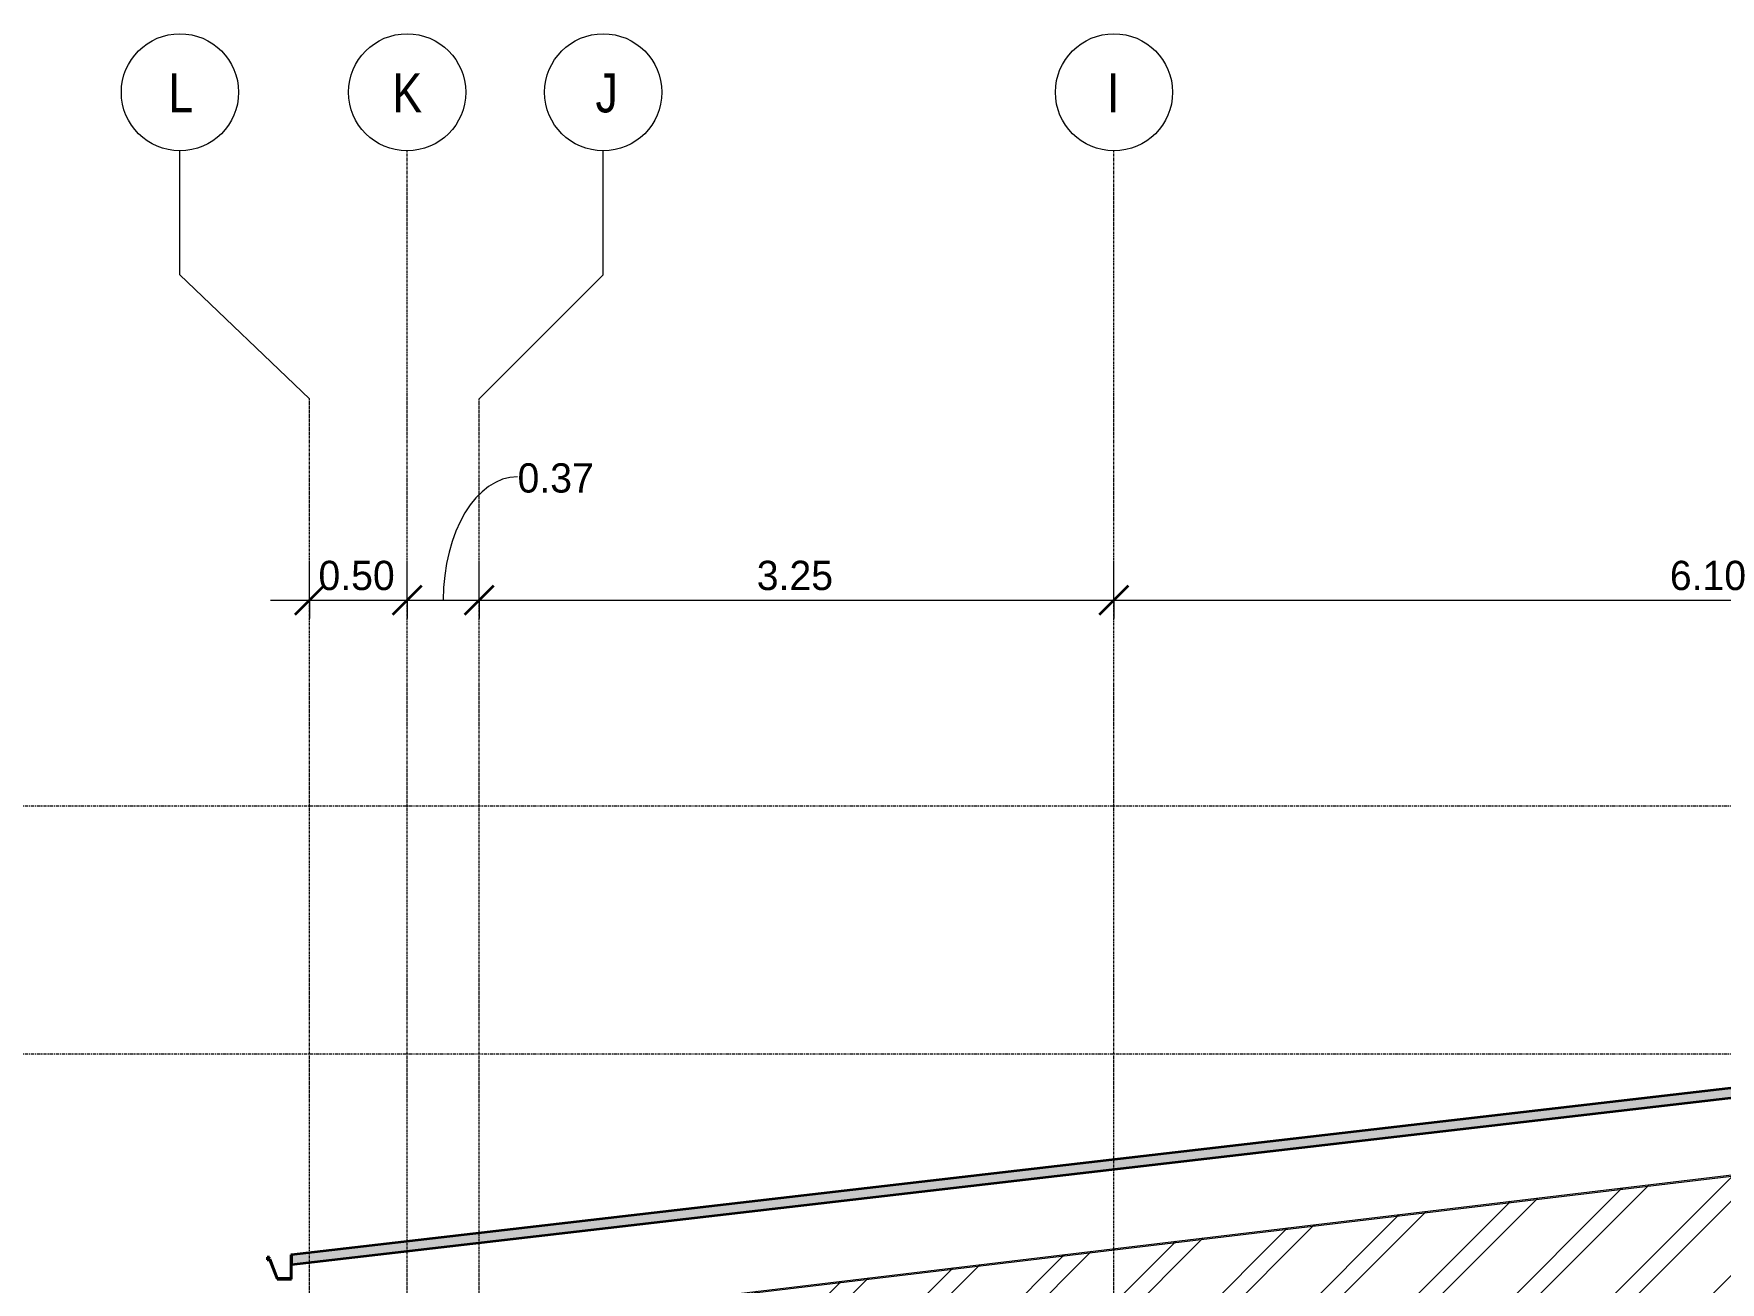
# Model space of a CAD drawing. Header units: centimetres. Extents: x -6111 to 13767, y -285 to 1600.
# Drawn here: x 1435 to 2298, y 960 to 1600 of the extents above; entities that cross this region are included whole.
import ezdxf

# ---------------------------------------------------------------- set-up
doc = ezdxf.new("R2010")
doc.units = ezdxf.units.CM
doc.linetypes.add('Centre', pattern=[3.175, 0.635, -0.475, 1.59, -0.475])
doc.linetypes.add('Grid Line', pattern=[2.2225, 1.27, -0.3175, 0.3175, -0.3175])
for name, color, linetype, lineweight in [('A-ANNO-DIMS', 7, 'Continuous', 9), ('A-ANNO-DIMS-100', 7, 'Continuous', 9), ('A-FLOR-LEVL', 7, 'Continuous', 9), ('A-ROOF', 7, 'Continuous', 9), ('A-ROOF-MCUT', 7, 'Continuous', 35), ('A-ROOF-PATT', 7, 'Continuous', 35), ('S-BEAM', 7, 'Continuous', 9), ('S-GRID', 7, 'Continuous', 9), ('S-GRID-IDEN', 7, 'Continuous', 9)]:
    doc.layers.add(name, color=color, linetype=linetype, lineweight=lineweight)
doc.styles.add('Century Gothic_1', font='GOTHIC.TTF', dxfattribs={"height": 15})
doc.styles.add('Saira Condensed', font='SairaCondensed-Regular.ttf', dxfattribs={"height": 20})
doc.dimstyles.new('FCA_N_Cotas_E100', dxfattribs={"dimscale": 30.48, "dimtxt": 15.662524, "dimasz": 0.492126, "dimexe": 0.656168, "dimexo": 0.656168, "dimgap": 0.032808, "dimtad": 1, "dimlfac": 0.01, "dimrnd": 0.01, "dimzin": 0, "dimdsep": 46, "dimtxsty": 'Century Gothic_1', "dimblk1": 'OBLIQUE', "dimblk2": 'OBLIQUE', "dimsah": 1, "dimcen": 0.09, "dimdle": 0.656168, "dimadec": 3, "dimazin": 2, "dimtfac": 1, "dimtdec": 4, "dimtix": 1, "dimtmove": 0, "dimatfit": 3, "dimfxl": 1, "dimtvp": 1, "dimtolj": 1, "dimtzin": 0, "dimarcsym": 2})
doc.dimstyles.new('FCA_N_Cotas_E100_1', dxfattribs={"dimscale": 30.48, "dimtxt": 15.662524, "dimasz": 0.492126, "dimexe": 0.656168, "dimexo": 0.656168, "dimgap": 0.032808, "dimtad": 1, "dimlfac": 0.01, "dimrnd": 0.01, "dimzin": 0, "dimdsep": 46, "dimtxsty": 'Century Gothic_1', "dimblk1": 'OBLIQUE', "dimblk2": 'OBLIQUE', "dimsah": 1, "dimcen": 0.09, "dimdle": 0.656168, "dimadec": 3, "dimazin": 2, "dimtfac": 1, "dimtdec": 4, "dimtix": 1, "dimtmove": 1, "dimatfit": 3, "dimfxl": 1, "dimtvp": 1, "dimtolj": 1, "dimtzin": 0, "dimarcsym": 2})
pattern_1 = [(45, (7676.216, 0), (-25.14472, 25.14472), []), (45, (7676.216, 38.1), (-25.14472, 25.14472), [])]

# ---------------------------------------------------------------- blocks, each defined once
blk = doc.blocks.new('PQ_RVR_ARQ-01_ZZ_ZZ_MO_T_A_rvt-3-Elevación Eje 3-4')
at = {"layer": 'A-ROOF-PATT', "lineweight": 9, "true_color": 0xeaeaea}
blk.add_hatch(color=254, dxfattribs=at).paths.add_polyline_path([(-2152.88, 966.12), (-2152.88, 971.15), (-4147.36, 1201.93), (-6109.62, 974.53), (-6109.62, 969.5), (-4147.36, 1196.9), (-2186.2, 969.98)])
at = {"layer": 'A-ROOF', "color": 254, "lineweight": 35, "true_color": 0xcccccc}
for p, q in [((-4147.36, 1201.93), (-6109.62, 974.53)), ((-6109.62, 969.5), (-4147.36, 1196.9)), ((-6109.62, 974.53), (-6109.62, 969.5))]:
    blk.add_line(p, q, dxfattribs=at)
at = {"layer": 'A-ROOF-MCUT', "color": 254, "true_color": 0xcccccc}
for p, q in [((-6120.85, 973.26), (-6122.12, 973.26)), ((-6122.12, 973.26), (-6122.12, 971.99)), ((-6122.12, 971.99), (-6120.85, 971.99)), ((-6121.8, 972.31), (-6121.8, 972.94)), ((-6121.8, 972.94), (-6120.85, 972.94)), ((-6120.61, 972.31), (-6121.8, 972.31)), ((-6120.85, 972.94), (-6120.85, 973.26)), ((-6120.85, 971.99), (-6117.04, 962.04)), ((-6116.8, 962.36), (-6120.61, 972.31)), ((-6109.62, 974.53), (-6109.94, 974.53)), ((-6109.94, 974.53), (-6109.94, 962.36)), ((-6109.62, 962.04), (-6109.62, 974.53)), ((-6117.04, 962.04), (-6109.62, 962.04)), ((-6109.94, 962.36), (-6116.8, 962.36))]:
    blk.add_line(p, q, dxfattribs=at)
blk = doc.blocks.new('Grid - 3mm-1819951-Elevación Eje 3-4')
at = {"layer": 'S-GRID-IDEN', "color": 253, "true_color": 0xaaaaaa}
blk.add_circle((-2548.66, 1570.06), 30, dxfattribs=at)
blk = doc.blocks.new('DIMBLOCK27-Elevación Eje 3-4')
at = {"layer": 'A-ANNO-DIMS-100'}
for p, q in [((1575.77, 1309.82), (1575.77, 1329.82)), ((1625.77, 1309.82), (1625.77, 1329.82)), ((1555.77, 1309.82), (1625.77, 1309.82)), ((1575.77, 1309.82), (1575.77, 1300.43)), ((1625.77, 1309.82), (1625.77, 1300.43))]:
    blk.add_line(p, q, dxfattribs=at)
at = {"layer": 'A-ANNO-DIMS-100', "lineweight": 35}
for p, q in [((1575.77, 1309.82), (1583.27, 1317.32)), ((1625.77, 1309.82), (1633.27, 1317.32)), ((1575.77, 1309.82), (1568.27, 1302.32)), ((1625.77, 1309.82), (1618.27, 1302.32))]:
    blk.add_line(p, q, dxfattribs=at)
at = {"layer": 'A-ANNO-DIMS-100', "color": 0, "insert": (1580.38, 1330.05), "char_height": 15, "width": 48.9267, "attachment_point": 1, "line_spacing_factor": 0.984502, "style": 'Century Gothic_1'}
blk.add_mtext('0.50', dxfattribs=at)
blk = doc.blocks.new('_Oblique')
at = {"color": 0, "linetype": 'ByBlock', "lineweight": -2}
blk.add_line((-0.5, -0.5), (0.5, 0.5), dxfattribs=at)
blk = doc.blocks.new('DIMBLOCK28-Elevación Eje 3-4')
at = {"layer": 'A-ANNO-DIMS-100'}
for p, q in [((1625.77, 1309.82), (1625.77, 1329.82)), ((1662.68, 1309.82), (1662.68, 1329.82)), ((1625.77, 1309.82), (1662.68, 1309.82)), ((1625.77, 1309.82), (1625.77, 1300.43)), ((1662.68, 1309.82), (1662.68, 1300.43))]:
    blk.add_line(p, q, dxfattribs=at)
at = {"layer": 'A-ANNO-DIMS-100', "lineweight": 35}
for p, q in [((1625.77, 1309.82), (1633.27, 1317.32)), ((1662.68, 1309.82), (1670.18, 1317.32)), ((1625.77, 1309.82), (1618.27, 1302.32)), ((1662.68, 1309.82), (1655.18, 1302.32))]:
    blk.add_line(p, q, dxfattribs=at)
at = {"layer": 'A-ANNO-DIMS-100'}
blk.add_ellipse((1682.31, 1309.82), major_axis=(0, 63.25), ratio=0.602064, start_param=0, end_param=1.570796, dxfattribs=at)
at = {"layer": 'A-ANNO-DIMS-100', "color": 0, "insert": (1682.31, 1379.99), "char_height": 15, "width": 48.9267, "attachment_point": 1, "line_spacing_factor": 0.984502, "style": 'Century Gothic_1'}
blk.add_mtext('0.37', dxfattribs=at)
blk = doc.blocks.new('DIMBLOCK29-Elevación Eje 3-4')
at = {"layer": 'A-ANNO-DIMS-100'}
for p, q in [((1662.68, 1309.82), (1662.68, 1329.82)), ((1987.68, 1309.82), (1987.68, 1329.82)), ((1662.68, 1309.82), (1987.68, 1309.82)), ((1662.68, 1309.82), (1662.68, 1300.43)), ((1987.68, 1309.82), (1987.68, 1300.43))]:
    blk.add_line(p, q, dxfattribs=at)
at = {"layer": 'A-ANNO-DIMS-100', "lineweight": 35}
for p, q in [((1662.68, 1309.82), (1670.18, 1317.32)), ((1987.68, 1309.82), (1995.18, 1317.32)), ((1662.68, 1309.82), (1655.18, 1302.32)), ((1987.68, 1309.82), (1980.18, 1302.32))]:
    blk.add_line(p, q, dxfattribs=at)
at = {"layer": 'A-ANNO-DIMS-100', "color": 0, "insert": (1804.79, 1330.05), "char_height": 15, "width": 48.9267, "attachment_point": 1, "line_spacing_factor": 0.984502, "style": 'Century Gothic_1'}
blk.add_mtext('3.25', dxfattribs=at)
blk = doc.blocks.new('DIMBLOCK30-Elevación Eje 3-4')
at = {"layer": 'A-ANNO-DIMS-100'}
for p, q in [((1987.68, 1309.82), (1987.68, 1329.82)), ((2597.68, 1309.82), (2597.68, 1329.82)), ((1987.68, 1309.82), (2597.68, 1309.82)), ((1987.68, 1309.82), (1987.68, 1300.43)), ((2597.68, 1309.82), (2597.68, 1300.43))]:
    blk.add_line(p, q, dxfattribs=at)
at = {"layer": 'A-ANNO-DIMS-100', "lineweight": 35}
for p, q in [((1987.68, 1309.82), (1995.18, 1317.32)), ((2597.68, 1309.82), (2605.18, 1317.32)), ((1987.68, 1309.82), (1980.18, 1302.32)), ((2597.68, 1309.82), (2590.18, 1302.32))]:
    blk.add_line(p, q, dxfattribs=at)
at = {"layer": 'A-ANNO-DIMS-100', "color": 0, "insert": (2272.29, 1330.05), "char_height": 15, "width": 48.9267, "attachment_point": 1, "line_spacing_factor": 0.984502, "style": 'Century Gothic_1'}
blk.add_mtext('6.10', dxfattribs=at)

msp = doc.modelspace()

# ---------------------------------------------------------------- hatches: boundary and pattern name
at = {"layer": 'S-BEAM', "true_color": 0xc0c0c0}
h = msp.add_hatch(dxfattribs=at)
h.set_pattern_fill('FP_2', color=9, style=0, pattern_type=2)
h.set_pattern_definition(pattern_1)
h.paths.add_polyline_path([(1625.771, 933.887), (3557.543, 1164.444), (3557.543, 1165.03), (1625.771, 934.473)])
h = msp.add_hatch(dxfattribs=at)
h.set_pattern_fill('FP_2', color=9, style=0, pattern_type=2)
h.set_pattern_definition(pattern_1)
h.paths.add_polyline_path([(1625.771, 824.375), (1975.784, 873.343), (1975.784, 876.122), (1995.65, 876.122), (2586.662, 958.806), (2586.662, 962.716), (2608.662, 962.716), (2608.662, 961.884), (3196.073, 1044.064), (3196.073, 1046.032), (3210.136, 1046.032), (3557.543, 1094.635), (3557.543, 1164.444), (1625.771, 933.887), (1625.771, 824.43)])

# ---------------------------------------------------------------- linework, layer by layer
at = {"layer": 'A-FLOR-LEVL', "color": 253, "linetype": 'Centre', "true_color": 0xaaaaaa}
for p, q in [((1219.377, 1204.505), (5873.03, 1204.505)), ((1219.377, 1077.508), (5873.03, 1077.508))]:
    msp.add_line(p, q, dxfattribs=at)
at = {"layer": 'S-BEAM'}
for p, q in [((1625.771, 934.473), (3557.543, 1165.03)), ((1625.771, 933.887), (3557.543, 1164.444))]:
    msp.add_line(p, q, dxfattribs=at)
at = {"layer": 'S-GRID', "color": 253, "true_color": 0xaaaaaa}
for p, q in [((1509.445, 1476.565), (1509.445, 1540.065)), ((1726.176, 1476.565), (1726.176, 1540.065)), ((1575.771, 1413.065), (1509.445, 1476.565)), ((1662.676, 1413.065), (1726.176, 1476.565))]:
    msp.add_line(p, q, dxfattribs=at)
at = {"layer": 'S-GRID', "color": 253, "linetype": 'Grid Line', "true_color": 0xaaaaaa}
for p, q in [((1625.771, -183), (1625.771, 1540.065)), ((1987.676, -183), (1987.676, 1540.065)), ((1575.771, -183), (1575.771, 1413.065)), ((1662.676, -183), (1662.676, 1413.065))]:
    msp.add_line(p, q, dxfattribs=at)

# ---------------------------------------------------------------- block references
at = {"lineweight": 5}
msp.add_blockref('PQ_RVR_ARQ-01_ZZ_ZZ_MO_T_A_rvt-3-Elevación Eje 3-4', (7676.216, 0), dxfattribs=at)
at = {"layer": 'S-GRID-IDEN', "color": 253, "true_color": 0xaaaaaa}
for p in [(4058.108, 0), (4174.433, 0), (4274.839, 0), (4536.339, 0)]:
    msp.add_blockref('Grid - 3mm-1819951-Elevación Eje 3-4', p, dxfattribs=at)

# ---------------------------------------------------------------- texts
at = {"layer": 'S-GRID-IDEN', "color": 253, "true_color": 0xaaaaaa, "char_height": 20, "attachment_point": 1, "style": 'Saira Condensed'}
for s, insert, width in [('L', (1503.522, 1579.744), 13.62869), ('K', (1618.197, 1579.744), 17.63712), ('J', (1722.203, 1579.744), 8.81856), ('I', (1984.053, 1579.744), 8.01687)]:
    msp.add_mtext(s, dxfattribs=dict(at, insert=insert, width=width))

# ---------------------------------------------------------------- dimensions: what is measured, and where the dimension line sits
at = {"layer": 'A-ANNO-DIMS'}
dim = msp.add_linear_dim(base=(1662.676, 1309.821), p1=(1625.771, 1320.428), p2=(1662.676, 1320.428), dimstyle='FCA_N_Cotas_E100_1', override={"dimpost": '<>', "dimfxl": 36.905634}, dxfattribs=at)
dim.commit()
dim.dimension.update_dxf_attribs({"geometry": 'DIMBLOCK28-Elevación Eje 3-4', "text_midpoint": (1706.769, 1369.993), "dimtype": 160})
for base, p1, p2, override, picture, middle in [((1625.771, 1309.821), (1575.771, 1320.428), (1625.771, 1320.428), {"dimpost": '<>', "dimfxl": 50}, 'DIMBLOCK27-Elevación Eje 3-4', (1600.771, 1318.698)), ((1987.676, 1309.821), (1662.676, 1320.428), (1987.676, 1320.428), {"dimpost": '<>', "dimfxl": 325}, 'DIMBLOCK29-Elevación Eje 3-4', (1825.176, 1318.698)), ((2597.676, 1309.821), (1987.676, 1320.428), (2597.676, 1320.428), {"dimpost": '<>', "dimfxl": 610}, 'DIMBLOCK30-Elevación Eje 3-4', (2292.676, 1318.698))]:
    dim = msp.add_linear_dim(base=base, p1=p1, p2=p2, dimstyle='FCA_N_Cotas_E100', override=override, dxfattribs=at)
    dim.commit()
    dim.dimension.update_dxf_attribs({"geometry": picture, "text_midpoint": middle})

doc.saveas('drawing.dxf')
